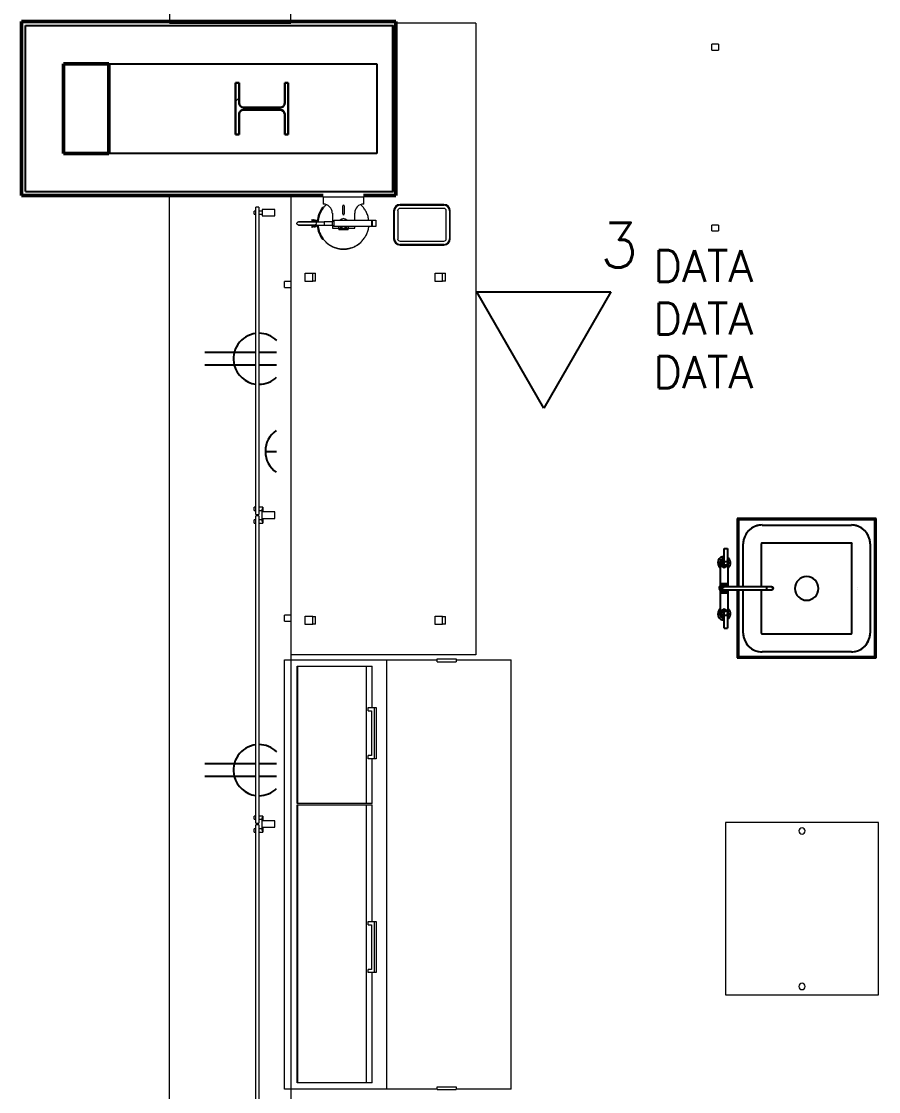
# Model space of a CAD drawing. Header units: inches. Extents: x -460 to 10305, y -938 to 5356.
# Drawn here: x 1248.6 to 1382.9, y 345.3 to 512.9 of the extents above; entities that cross this region are included whole.
import ezdxf
from ezdxf.enums import TextEntityAlignment as Align

# ---------------------------------------------------------------- set-up
doc = ezdxf.new("R2010")
doc.units = ezdxf.units.IN
doc.header["$MEASUREMENT"] = 0
doc.layers.add('01-0263-G-DWG-BFP-ARCH$0$SP-CASE', color=11, linetype='Continuous', lineweight=13)
doc.layers.add('01-0263-G-DWG-BFP-ARCH$0$SP-COLUMNS', color=40, linetype='Continuous', lineweight=13)
for name, color, linetype in [('01-0263-G-DWG-BFP-ARCH$0$SP-FIXT', 35, 'Continuous'), ('01-0263-G-DWG-BFP-ARCH$0$SP-WALL', 7, 'Continuous'), ('T-Comm-E', 1, 'Continuous')]:
    doc.layers.add(name, color=color, linetype=linetype)
doc.styles.add('3-32', font='SIMPLEX.shx', dxfattribs={"height": 9})

# ---------------------------------------------------------------- blocks, each defined once
blk = doc.blocks.new('01-0263-G-DWG-BFP-ARCH$0$W-Wide Flange-Column - W8X40-V65-GROUND FLOOR - PROPOSED')
at = {"layer": '01-0263-G-DWG-BFP-ARCH$0$SP-COLUMNS', "lineweight": 9}
h = blk.add_hatch(dxfattribs=at)
h.set_pattern_fill('FP_77', color=256, style=0, pattern_type=2)
h.set_pattern_definition([(315, (223.028, 577.4), (9.50352, 9.50352), []), (315, (237.428, 577.4), (9.50352, 9.50352), [])])
h.paths.add_polyline_path([(-4.04, 4.12), (-4.04, 3.56), (-0.87, 3.56), (-0.38, 3.36), (-0.18, 2.87), (-0.18, -2.88), (-0.38, -3.36), (-0.87, -3.57), (-4.04, -3.57), (-4.04, -4.13), (4.03, -4.13), (4.03, -3.57), (0.87, -3.57), (0.38, -3.36), (0.18, -2.88), (0.18, 2.87), (0.38, 3.36), (0.87, 3.56), (4.03, 3.56), (4.03, 4.12)], flags=0)
at = {"layer": '01-0263-G-DWG-BFP-ARCH$0$SP-COLUMNS', "lineweight": 30}
for p, q in [((4.03, 4.12), (-4.04, 4.12)), ((-4.04, 4.12), (-4.04, 3.56)), ((-4.04, 3.56), (-0.87, 3.56)), ((0.87, 3.56), (4.03, 3.56)), ((4.03, 3.56), (4.03, 4.12)), ((-0.18, 2.87), (-0.18, -2.88)), ((0.18, -2.88), (0.18, 2.87)), ((-0.87, -3.57), (-4.04, -3.57)), ((-4.04, -3.57), (-4.04, -4.13)), ((-4.04, -4.13), (4.03, -4.13)), ((4.03, -3.57), (0.87, -3.57)), ((4.03, -4.13), (4.03, -3.57))]:
    blk.add_line(p, q, dxfattribs=at)
for centre, start, end in [((-0.87, 2.87), 0, 90), ((0.87, 2.87), 90, 180), ((-0.87, -2.88), 270, 0), ((0.87, -2.88), 180, 270)]:
    blk.add_arc(centre, 0.69, start, end, dxfattribs=at)
blk = doc.blocks.new('01-0263-G-DWG-BFP-ARCH', base_point=(1295.16, 1352.86))
at = {"layer": '01-0263-G-DWG-BFP-ARCH$0$SP-CASE'}
for p, q in [((2566.7, 1995.13), (2566.7, 1862.26)), ((2585.7, 1862.26), (2585.7, 1990.32)), ((2566.7, 1862.26), (2585.7, 1862.26)), ((2614.7, 1862.26), (2602.2, 1862.26)), ((2614.7, 1862.26), (2614.7, 1763.32)), ((2652.7, 1858.95), (2651.7, 1858.95)), ((2651.7, 1858.02), (2651.7, 1858.95)), ((2651.7, 1858.02), (2652.7, 1858.02)), ((2652.7, 1858.95), (2652.7, 1858.02)), ((2566.7, 1590.26), (2566.7, 1835)), ((2585.7, 1835), (2585.7, 1590.26)), ((2597.11, 1835.01), (2590.78, 1835.01)), ((2590.78, 1835.01), (2590.78, 1833.92)), ((2597.11, 1833.92), (2597.11, 1835.01)), ((2580.2, 1832.81), (2579.95, 1832.81)), ((2579.95, 1832.31), (2579.95, 1832.81)), ((2580.2, 1832.81), (2579.95, 1832.81)), ((2579.95, 1832.31), (2579.95, 1832.81)), ((2579.95, 1832.31), (2580.2, 1832.31)), ((2579.95, 1832.31), (2580.2, 1832.31)), ((2580.2, 1785.3), (2580.2, 1833.45)), ((2580.7, 1833.45), (2580.2, 1833.45)), ((2580.7, 1833.45), (2580.7, 1785.3)), ((2581.2, 1832.81), (2580.7, 1832.81)), ((2581.2, 1832.81), (2580.7, 1832.81)), ((2580.7, 1832.31), (2581.2, 1832.31)), ((2580.7, 1832.31), (2581.2, 1832.31)), ((2583.2, 1833.06), (2581.2, 1833.06)), ((2581.2, 1833.06), (2581.2, 1832.06)), ((2583.2, 1832.06), (2583.2, 1833.06)), ((2590.77, 1833.32), (2590.68, 1833.4)), ((2592.2, 1832.51), (2592.2, 1831.17)), ((2593.82, 1832.38), (2593.82, 1833.62)), ((2594.07, 1833.62), (2594.07, 1832.38)), ((2595.7, 1831.38), (2595.7, 1832.51)), ((2601.81, 1832.85), (2601.81, 1828.48)), ((2601.94, 1828.48), (2601.94, 1832.85)), ((2602.44, 1832.85), (2602.44, 1828.48)), ((2609.69, 1833.85), (2602.81, 1833.85)), ((2602.81, 1833.73), (2609.69, 1833.73)), ((2609.69, 1833.23), (2602.81, 1833.23)), ((2610.06, 1828.48), (2610.06, 1832.85)), ((2610.56, 1832.85), (2610.56, 1828.48)), ((2610.69, 1828.48), (2610.69, 1832.85)), ((2581.2, 1832.06), (2583.2, 1832.06)), ((2589.11, 1831.4), (2589.03, 1831.5)), ((2592.2, 1831.13), (2590.95, 1831.13)), ((2590.95, 1831.13), (2590.95, 1831.13)), ((2590.95, 1830.63), (2592.2, 1830.63)), ((2592.45, 1831.21), (2592.2, 1831.21)), ((2592.2, 1830.88), (2592.2, 1831.17)), ((2592.2, 1830.59), (2592.2, 1830.88)), ((2592.2, 1830.59), (2592.2, 1830.13)), ((2592.2, 1830.55), (2592.45, 1830.55)), ((2592.45, 1831.38), (2598.37, 1831.38)), ((2592.45, 1831.38), (2592.45, 1830.38)), ((2598.37, 1831.38), (2598.42, 1831.38)), ((2598.37, 1830.38), (2598.37, 1831.38)), ((2598.42, 1831.38), (2599.03, 1831.38)), ((2598.42, 1831.38), (2598.42, 1830.38)), ((2598.43, 1830.38), (2598.43, 1831.38)), ((2599.03, 1831.38), (2599.03, 1830.38)), ((2652.7, 1830.63), (2651.7, 1830.63)), ((2651.7, 1829.71), (2651.7, 1830.63)), ((2652.7, 1830.63), (2652.7, 1829.71)), ((2589.03, 1830.27), (2589.11, 1830.36)), ((2592.2, 1830.13), (2593.2, 1830.13)), ((2598.37, 1830.38), (2592.45, 1830.38)), ((2593.2, 1830.13), (2593.2, 1830.38)), ((2593.2, 1830.13), (2593.2, 1829.88)), ((2593.22, 1830.13), (2593.2, 1830.13)), ((2593.2, 1830.13), (2594.7, 1830.13)), ((2594.7, 1829.88), (2593.2, 1829.88)), ((2593.2, 1829.88), (2593.22, 1829.88)), ((2593.26, 1829.94), (2593.26, 1829.88)), ((2593.7, 1830.38), (2593.7, 1830.13)), ((2594.2, 1830.13), (2594.2, 1830.38)), ((2594.63, 1829.88), (2594.63, 1829.94)), ((2594.7, 1830.13), (2594.67, 1830.13)), ((2594.67, 1829.88), (2594.7, 1829.88)), ((2594.7, 1830.38), (2594.7, 1830.13)), ((2594.7, 1830.13), (2595.7, 1830.13)), ((2594.7, 1829.88), (2594.7, 1830.13)), ((2595.7, 1830.13), (2595.7, 1830.38)), ((2598.42, 1830.38), (2598.37, 1830.38)), ((2599.03, 1830.38), (2598.42, 1830.38)), ((2651.7, 1829.71), (2652.7, 1829.71)), ((2590.68, 1828.36), (2590.77, 1828.45)), ((2591.2, 1827.97), (2591.18, 1827.95)), ((2596.71, 1827.95), (2596.69, 1827.97)), ((2602.81, 1828.1), (2609.69, 1828.1)), ((2609.69, 1827.6), (2602.81, 1827.6)), ((2602.81, 1827.48), (2609.69, 1827.48)), ((2587.92, 1823.11), (2589.12, 1823.11)), ((2587.92, 1821.8), (2587.92, 1823.11)), ((2589.12, 1821.8), (2589.12, 1823.11)), ((2589.12, 1823.08), (2589.54, 1823.08)), ((2589.57, 1821.83), (2589.57, 1823.08)), ((2608.3, 1823.11), (2609.49, 1823.11)), ((2608.3, 1821.8), (2608.3, 1823.11)), ((2609.49, 1821.8), (2609.49, 1823.11)), ((2609.49, 1823.08), (2609.92, 1823.08)), ((2609.94, 1821.83), (2609.94, 1823.08)), ((2585.7, 1821.77), (2584.7, 1821.77)), ((2584.7, 1820.85), (2584.7, 1821.77)), ((2584.7, 1820.85), (2585.7, 1820.85)), ((2585.7, 1821.77), (2585.7, 1820.85)), ((2589.12, 1821.8), (2587.92, 1821.8)), ((2589.54, 1821.83), (2589.12, 1821.83)), ((2609.49, 1821.8), (2608.3, 1821.8)), ((2609.92, 1821.83), (2609.49, 1821.83)), ((2580.2, 1786.44), (2579.95, 1786.44)), ((2579.95, 1785.94), (2579.95, 1786.44)), ((2579.95, 1785.94), (2580.2, 1785.94)), ((2580.2, 1785.3), (2580.7, 1785.3)), ((2581.2, 1786.44), (2580.7, 1786.44)), ((2580.7, 1785.94), (2581.2, 1785.94)), ((2581.33, 1786.44), (2581.2, 1786.44)), ((2581.33, 1786.44), (2581.2, 1786.44)), ((2581.2, 1785.69), (2581.2, 1786.19)), ((2583.2, 1785.69), (2581.2, 1785.69)), ((2581.2, 1784.69), (2581.2, 1785.69)), ((2581.33, 1786.19), (2581.33, 1786.43)), ((2581.33, 1786.43), (2581.33, 1786.19)), ((2581.33, 1786.19), (2581.33, 1786.43)), ((2581.33, 1786.43), (2581.33, 1786.19)), ((2581.33, 1786.19), (2581.33, 1785.69)), ((2583.2, 1784.69), (2583.2, 1785.69)), ((2580.2, 1784.44), (2579.95, 1784.44)), ((2579.95, 1783.94), (2579.95, 1784.44)), ((2579.95, 1783.94), (2580.2, 1783.94)), ((2580.2, 1736.92), (2580.2, 1785.07)), ((2580.7, 1785.07), (2580.2, 1785.07)), ((2580.7, 1785.07), (2580.7, 1736.92)), ((2581.2, 1784.44), (2580.7, 1784.44)), ((2580.7, 1783.94), (2581.2, 1783.94)), ((2581.2, 1784.19), (2581.2, 1784.69)), ((2581.2, 1784.69), (2583.2, 1784.69)), ((2581.2, 1783.94), (2581.33, 1783.94)), ((2581.2, 1783.94), (2581.33, 1783.94)), ((2581.33, 1784.69), (2581.33, 1784.19)), ((2581.33, 1784.19), (2581.33, 1783.94)), ((2581.33, 1783.94), (2581.33, 1784.12)), ((2581.33, 1784.12), (2581.33, 1783.94)), ((2581.33, 1783.94), (2581.33, 1784.12)), ((2585.7, 1769.52), (2584.7, 1769.52)), ((2584.7, 1768.6), (2584.7, 1769.52)), ((2584.7, 1768.6), (2585.7, 1768.6)), ((2585.7, 1769.52), (2585.7, 1768.6)), ((2587.92, 1769.37), (2589.12, 1769.37)), ((2587.92, 1768.06), (2587.92, 1769.37)), ((2589.12, 1768.06), (2589.12, 1769.37)), ((2589.12, 1769.34), (2589.54, 1769.34)), ((2589.57, 1768.09), (2589.57, 1769.34)), ((2608.3, 1769.37), (2609.49, 1769.37)), ((2608.3, 1768.06), (2608.3, 1769.37)), ((2609.49, 1768.06), (2609.49, 1769.37)), ((2609.49, 1769.34), (2609.92, 1769.34)), ((2609.94, 1768.09), (2609.94, 1769.34)), ((2589.12, 1768.06), (2587.92, 1768.06)), ((2589.54, 1768.09), (2589.12, 1768.09)), ((2609.49, 1768.06), (2608.3, 1768.06)), ((2609.92, 1768.09), (2609.49, 1768.09)), ((2584.7, 1762.54), (2600.7, 1762.54)), ((2584.7, 1695.29), (2584.7, 1762.54)), ((2614.7, 1763.32), (2585.7, 1763.32)), ((2600.7, 1762.54), (2600.7, 1695.29)), ((2600.7, 1762.54), (2608.63, 1762.54)), ((2608.63, 1762.23), (2608.63, 1762.67)), ((2608.63, 1762.67), (2611.63, 1762.67)), ((2608.63, 1762.23), (2611.63, 1762.23)), ((2611.63, 1762.67), (2611.63, 1762.23)), ((2611.63, 1762.54), (2620.2, 1762.54)), ((2620.2, 1695.29), (2620.2, 1762.54)), ((2586.7, 1761.54), (2586.77, 1761.54)), ((2586.7, 1740.04), (2586.7, 1761.54)), ((2586.77, 1761.54), (2597.49, 1761.54)), ((2586.77, 1740.04), (2586.77, 1761.54)), ((2597.49, 1761.54), (2598.45, 1761.54)), ((2597.49, 1761.54), (2597.49, 1740.04)), ((2598.45, 1755.04), (2598.45, 1761.54)), ((2597.83, 1755.04), (2598.8, 1755.04)), ((2597.83, 1754.54), (2597.83, 1755.04)), ((2597.83, 1754.54), (2598.36, 1754.54)), ((2598.36, 1754.54), (2598.36, 1747.54)), ((2598.8, 1755.04), (2599.07, 1755.04)), ((2598.8, 1747.04), (2598.8, 1755.04)), ((2599.07, 1755.04), (2599.07, 1747.04)), ((2598.36, 1747.54), (2597.83, 1747.54)), ((2597.83, 1747.04), (2597.83, 1747.54)), ((2598.8, 1747.04), (2597.83, 1747.04)), ((2598.45, 1740.04), (2598.45, 1747.04)), ((2599.07, 1747.04), (2598.8, 1747.04)), ((2586.77, 1740.04), (2586.7, 1740.04)), ((2597.49, 1740.04), (2586.77, 1740.04)), ((2598.45, 1740.04), (2597.49, 1740.04)), ((2586.7, 1739.79), (2586.77, 1739.79)), ((2586.7, 1696.29), (2586.7, 1739.79)), ((2586.77, 1739.79), (2597.49, 1739.79)), ((2586.77, 1696.29), (2586.77, 1739.79)), ((2597.49, 1739.79), (2598.45, 1739.79)), ((2597.49, 1739.79), (2597.49, 1696.29)), ((2598.45, 1721.54), (2598.45, 1739.79)), ((2580.2, 1738.06), (2579.95, 1738.06)), ((2579.95, 1737.56), (2579.95, 1738.06)), ((2579.95, 1737.56), (2580.2, 1737.56)), ((2580.2, 1736.92), (2580.7, 1736.92)), ((2580.2, 1688.55), (2580.2, 1736.7)), ((2580.7, 1736.7), (2580.2, 1736.7)), ((2581.2, 1738.06), (2580.7, 1738.06)), ((2580.7, 1737.56), (2581.2, 1737.56)), ((2580.7, 1736.7), (2580.7, 1688.55)), ((2581.33, 1738.06), (2581.2, 1738.06)), ((2581.33, 1738.06), (2581.2, 1738.06)), ((2581.2, 1737.31), (2581.2, 1737.81)), ((2583.2, 1737.31), (2581.2, 1737.31)), ((2581.2, 1736.31), (2581.2, 1737.31)), ((2581.33, 1737.81), (2581.33, 1738.06)), ((2581.33, 1738.06), (2581.33, 1737.81)), ((2581.33, 1737.81), (2581.33, 1738.06)), ((2581.33, 1738.06), (2581.33, 1737.81)), ((2581.33, 1737.81), (2581.33, 1737.31)), ((2583.2, 1736.31), (2583.2, 1737.31)), ((2653.81, 1737.04), (2653.81, 1710.04)), ((2677.81, 1737.04), (2653.81, 1737.04)), ((2677.81, 1710.04), (2677.81, 1737.04)), ((2580.2, 1736.06), (2579.95, 1736.06)), ((2579.95, 1735.56), (2579.95, 1736.06)), ((2579.95, 1735.56), (2580.2, 1735.56)), ((2581.2, 1736.06), (2580.7, 1736.06)), ((2580.7, 1735.56), (2581.2, 1735.56)), ((2581.2, 1735.81), (2581.2, 1736.31)), ((2581.2, 1736.31), (2583.2, 1736.31)), ((2581.2, 1735.56), (2581.33, 1735.56)), ((2581.2, 1735.56), (2581.33, 1735.56)), ((2581.33, 1736.31), (2581.33, 1735.81)), ((2581.33, 1735.81), (2581.33, 1735.56)), ((2581.33, 1735.56), (2581.33, 1735.75)), ((2581.33, 1735.75), (2581.33, 1735.56)), ((2581.33, 1735.56), (2581.33, 1735.75)), ((2597.83, 1721.54), (2598.8, 1721.54)), ((2597.83, 1721.04), (2597.83, 1721.54)), ((2598.8, 1721.54), (2599.07, 1721.54)), ((2598.8, 1713.54), (2598.8, 1721.54)), ((2599.07, 1721.54), (2599.07, 1713.54)), ((2597.83, 1721.04), (2598.36, 1721.04)), ((2598.36, 1721.04), (2598.36, 1714.04)), ((2598.36, 1714.04), (2597.83, 1714.04)), ((2597.83, 1713.54), (2597.83, 1714.04)), ((2598.8, 1713.54), (2597.83, 1713.54)), ((2598.45, 1696.29), (2598.45, 1713.54)), ((2599.07, 1713.54), (2598.8, 1713.54)), ((2653.81, 1710.04), (2677.81, 1710.04)), ((2600.7, 1695.29), (2584.7, 1695.29)), ((2586.77, 1696.29), (2586.7, 1696.29)), ((2597.49, 1696.29), (2586.77, 1696.29)), ((2598.45, 1696.29), (2597.49, 1696.29)), ((2608.63, 1695.29), (2600.7, 1695.29)), ((2608.63, 1695.23), (2608.63, 1695.67)), ((2608.63, 1695.67), (2611.63, 1695.67)), ((2608.63, 1695.23), (2611.63, 1695.23)), ((2611.63, 1695.67), (2611.63, 1695.23)), ((2620.2, 1695.29), (2611.63, 1695.29))]:
    blk.add_line(p, q, dxfattribs=at)
for points in [[(2591.22, 1833.81), (2591.11, 1833.7), (2591, 1833.58), (2590.89, 1833.46), (2590.79, 1833.34), (2590.69, 1833.21), (2590.6, 1833.08), (2590.52, 1832.94), (2590.44, 1832.8), (2590.36, 1832.66), (2590.3, 1832.52), (2590.23, 1832.37), (2590.18, 1832.22), (2590.13, 1832.07), (2590.08, 1831.92), (2590.04, 1831.76), (2590.01, 1831.6), (2589.99, 1831.45), (2589.97, 1831.29), (2589.95, 1831.13)], [(2597.91, 1831.38), (2597.89, 1831.52), (2597.87, 1831.68), (2597.83, 1831.83), (2597.79, 1831.99), (2597.74, 1832.14), (2597.69, 1832.29), (2597.63, 1832.44), (2597.56, 1832.59), (2597.49, 1832.73), (2597.42, 1832.87), (2597.33, 1833.01), (2597.25, 1833.14), (2597.15, 1833.27), (2597.06, 1833.4), (2596.95, 1833.52), (2596.84, 1833.64), (2596.73, 1833.75), (2596.65, 1833.83)], [(2586.65, 1830.88), (2586.65, 1830.94), (2586.68, 1831), (2586.72, 1831.05), (2586.76, 1831.09), (2586.82, 1831.12), (2586.88, 1831.13), (2586.9, 1831.13)], [(2586.9, 1830.63), (2586.85, 1830.64), (2586.79, 1830.66), (2586.73, 1830.69), (2586.7, 1830.73), (2586.67, 1830.77), (2586.65, 1830.83), (2586.65, 1830.88)], [(2588.02, 1831.13), (2588.59, 1831.13), (2589.11, 1831.13), (2589.36, 1831.13), (2589.42, 1831.13), (2589, 1831.13), (2588.22, 1831.13), (2588.2, 1831.13), (2588.17, 1831.13), (2588.15, 1831.13), (2588.13, 1831.13), (2588.11, 1831.13), (2588.08, 1831.13), (2588.06, 1831.13), (2588.04, 1831.13), (2588.02, 1831.13), (2588, 1831.13), (2587.97, 1831.13), (2587.95, 1831.13), (2587.93, 1831.13), (2587.91, 1831.13), (2587.89, 1831.13), (2587.87, 1831.13), (2587.85, 1831.13), (2587.83, 1831.13), (2587.8, 1831.13), (2587.78, 1831.13), (2587.76, 1831.13), (2587.74, 1831.13), (2587.72, 1831.13), (2587.71, 1831.13), (2587.69, 1831.13), (2587.67, 1831.13), (2587.65, 1831.13), (2587.63, 1831.13), (2587.61, 1831.13), (2587.59, 1831.13), (2587.57, 1831.13), (2587.56, 1831.13), (2587.54, 1831.13), (2587.52, 1831.13), (2587.5, 1831.13), (2587.49, 1831.13), (2587.47, 1831.13), (2587.45, 1831.13), (2587.44, 1831.13), (2587.42, 1831.13), (2587.41, 1831.13), (2587.39, 1831.13), (2587.38, 1831.13), (2587.36, 1831.13), (2587.35, 1831.13), (2587.33, 1831.13), (2587.32, 1831.13), (2587.3, 1831.13), (2587.29, 1831.13), (2587.27, 1831.13), (2587.26, 1831.13), (2587.25, 1831.13), (2587.24, 1831.13), (2587.22, 1831.13), (2587.21, 1831.13), (2587.2, 1831.13), (2587.19, 1831.13), (2587.17, 1831.13), (2587.16, 1831.13), (2587.15, 1831.13), (2587.14, 1831.13), (2587.13, 1831.13), (2587.12, 1831.13), (2587.11, 1831.13), (2587.1, 1831.13), (2587.09, 1831.13), (2587.08, 1831.13), (2587.07, 1831.13), (2587.06, 1831.13), (2587.05, 1831.13), (2587.04, 1831.13), (2587.03, 1831.13), (2587.02, 1831.13), (2587.02, 1831.13), (2587.01, 1831.13), (2587, 1831.13), (2586.99, 1831.13), (2586.99, 1831.13), (2586.98, 1831.13), (2586.97, 1831.13), (2586.97, 1831.13), (2586.96, 1831.13), (2586.96, 1831.13), (2586.95, 1831.13), (2586.94, 1831.13), (2586.94, 1831.13), (2586.93, 1831.13), (2586.93, 1831.13), (2586.93, 1831.13), (2586.92, 1831.13), (2586.92, 1831.13), (2586.91, 1831.13), (2586.91, 1831.13), (2586.91, 1831.13), (2586.91, 1831.13), (2586.9, 1831.13), (2586.9, 1831.13), (2586.9, 1831.13), (2586.9, 1831.13), (2586.9, 1831.13), (2586.9, 1831.13), (2586.9, 1831.13), (2586.9, 1831.13), (2586.9, 1831.13), (2586.9, 1831.13), (2586.9, 1831.13), (2586.9, 1831.13), (2586.9, 1831.13), (2586.9, 1831.13), (2586.9, 1831.13), (2586.91, 1831.13), (2586.91, 1831.13), (2586.91, 1831.13), (2586.92, 1831.13), (2586.92, 1831.13), (2586.92, 1831.13), (2586.93, 1831.13), (2586.93, 1831.13), (2586.94, 1831.13), (2586.94, 1831.13), (2586.95, 1831.13), (2586.96, 1831.13), (2586.96, 1831.13), (2586.97, 1831.13), (2586.98, 1831.13), (2586.99, 1831.13), (2586.99, 1831.13), (2587, 1831.13), (2587.01, 1831.13), (2587.02, 1831.13), (2587.03, 1831.13), (2587.04, 1831.13), (2587.05, 1831.13), (2587.06, 1831.13), (2587.08, 1831.13), (2587.09, 1831.13), (2587.1, 1831.13), (2587.11, 1831.13), (2587.13, 1831.13), (2587.14, 1831.13), (2587.16, 1831.13), (2587.17, 1831.13), (2587.19, 1831.13), (2587.2, 1831.13), (2587.22, 1831.13), (2587.24, 1831.13), (2587.25, 1831.13), (2587.27, 1831.13), (2587.29, 1831.13), (2587.31, 1831.13), (2587.33, 1831.13), (2587.35, 1831.13), (2587.37, 1831.13), (2587.39, 1831.13), (2587.42, 1831.13), (2587.44, 1831.13), (2587.46, 1831.13), (2587.49, 1831.13), (2587.51, 1831.13), (2587.54, 1831.13), (2587.56, 1831.13), (2587.59, 1831.13), (2587.62, 1831.13), (2587.64, 1831.13), (2587.67, 1831.13), (2587.7, 1831.13), (2587.73, 1831.13), (2587.76, 1831.13), (2587.79, 1831.13), (2587.82, 1831.13), (2587.86, 1831.13), (2587.89, 1831.13), (2587.92, 1831.13), (2587.96, 1831.13), (2587.99, 1831.13), (2588.03, 1831.13), (2588.07, 1831.13), (2588.1, 1831.13), (2588.14, 1831.13), (2588.18, 1831.13), (2588.22, 1831.13), (2588.26, 1831.13), (2588.3, 1831.13), (2588.34, 1831.13), (2588.39, 1831.13), (2588.43, 1831.13), (2588.47, 1831.13), (2588.52, 1831.13), (2588.56, 1831.13), (2588.61, 1831.13), (2589.1, 1831.13), (2589.98, 1831.13), (2590.73, 1831.13), (2590.95, 1831.13)], [(2588.02, 1830.63), (2588.59, 1830.63), (2589.11, 1830.63), (2589.36, 1830.63), (2589.42, 1830.63), (2589, 1830.63), (2588.22, 1830.63), (2588.2, 1830.63), (2588.17, 1830.63), (2588.15, 1830.63), (2588.13, 1830.63), (2588.11, 1830.63), (2588.08, 1830.63), (2588.06, 1830.63), (2588.04, 1830.63), (2588.02, 1830.63), (2588, 1830.63), (2587.97, 1830.63), (2587.95, 1830.63), (2587.93, 1830.63), (2587.91, 1830.63), (2587.89, 1830.63), (2587.87, 1830.63), (2587.85, 1830.63), (2587.83, 1830.63), (2587.8, 1830.63), (2587.78, 1830.63), (2587.76, 1830.63), (2587.74, 1830.63), (2587.72, 1830.63), (2587.71, 1830.63), (2587.69, 1830.63), (2587.67, 1830.63), (2587.65, 1830.63), (2587.63, 1830.63), (2587.61, 1830.63), (2587.59, 1830.63), (2587.57, 1830.63), (2587.56, 1830.63), (2587.54, 1830.63), (2587.52, 1830.63), (2587.5, 1830.63), (2587.49, 1830.63), (2587.47, 1830.63), (2587.45, 1830.63), (2587.44, 1830.63), (2587.42, 1830.63), (2587.41, 1830.63), (2587.39, 1830.63), (2587.38, 1830.63), (2587.36, 1830.63), (2587.35, 1830.63), (2587.33, 1830.63), (2587.32, 1830.63), (2587.3, 1830.63), (2587.29, 1830.63), (2587.27, 1830.63), (2587.26, 1830.63), (2587.25, 1830.63), (2587.24, 1830.63), (2587.22, 1830.63), (2587.21, 1830.63), (2587.2, 1830.63), (2587.19, 1830.63), (2587.17, 1830.63), (2587.16, 1830.63), (2587.15, 1830.63), (2587.14, 1830.63), (2587.13, 1830.63), (2587.12, 1830.63), (2587.11, 1830.63), (2587.1, 1830.63), (2587.09, 1830.63), (2587.08, 1830.63), (2587.07, 1830.63), (2587.06, 1830.63), (2587.05, 1830.63), (2587.04, 1830.63), (2587.03, 1830.63), (2587.02, 1830.63), (2587.02, 1830.63), (2587.01, 1830.63), (2587, 1830.63), (2586.99, 1830.63), (2586.99, 1830.63), (2586.98, 1830.63), (2586.97, 1830.63), (2586.97, 1830.63), (2586.96, 1830.63), (2586.96, 1830.63), (2586.95, 1830.63), (2586.94, 1830.63), (2586.94, 1830.63), (2586.93, 1830.63), (2586.93, 1830.63), (2586.93, 1830.63), (2586.92, 1830.63), (2586.92, 1830.63), (2586.91, 1830.63), (2586.91, 1830.63), (2586.91, 1830.63), (2586.91, 1830.63), (2586.9, 1830.63), (2586.9, 1830.63), (2586.9, 1830.63), (2586.9, 1830.63), (2586.9, 1830.63), (2586.9, 1830.63), (2586.9, 1830.63), (2586.9, 1830.63), (2586.9, 1830.63), (2586.9, 1830.63), (2586.9, 1830.63), (2586.9, 1830.63), (2586.9, 1830.63), (2586.9, 1830.63), (2586.9, 1830.63), (2586.91, 1830.63), (2586.91, 1830.63), (2586.91, 1830.63), (2586.92, 1830.63), (2586.92, 1830.63), (2586.92, 1830.63), (2586.93, 1830.63), (2586.93, 1830.63), (2586.94, 1830.63), (2586.94, 1830.63), (2586.95, 1830.63), (2586.96, 1830.63), (2586.96, 1830.63), (2586.97, 1830.63), (2586.98, 1830.63), (2586.99, 1830.63), (2586.99, 1830.63), (2587, 1830.63), (2587.01, 1830.63), (2587.02, 1830.63), (2587.03, 1830.63), (2587.04, 1830.63), (2587.05, 1830.63), (2587.06, 1830.63), (2587.08, 1830.63), (2587.09, 1830.63), (2587.1, 1830.63), (2587.11, 1830.63), (2587.13, 1830.63), (2587.14, 1830.63), (2587.16, 1830.63), (2587.17, 1830.63), (2587.19, 1830.63), (2587.2, 1830.63), (2587.22, 1830.63), (2587.24, 1830.63), (2587.25, 1830.63), (2587.27, 1830.63), (2587.29, 1830.63), (2587.31, 1830.63), (2587.33, 1830.63), (2587.35, 1830.63), (2587.37, 1830.63), (2587.39, 1830.63), (2587.42, 1830.63), (2587.44, 1830.63), (2587.46, 1830.63), (2587.49, 1830.63), (2587.51, 1830.63), (2587.54, 1830.63), (2587.56, 1830.63), (2587.59, 1830.63), (2587.62, 1830.63), (2587.64, 1830.63), (2587.67, 1830.63), (2587.7, 1830.63), (2587.73, 1830.63), (2587.76, 1830.63), (2587.79, 1830.63), (2587.82, 1830.63), (2587.86, 1830.63), (2587.89, 1830.63), (2587.92, 1830.63), (2587.96, 1830.63), (2587.99, 1830.63), (2588.03, 1830.63), (2588.07, 1830.63), (2588.1, 1830.63), (2588.14, 1830.63), (2588.18, 1830.63), (2588.22, 1830.63), (2588.26, 1830.63), (2588.3, 1830.63), (2588.34, 1830.63), (2588.39, 1830.63), (2588.43, 1830.63), (2588.47, 1830.63), (2588.52, 1830.63), (2588.56, 1830.63), (2588.61, 1830.63), (2589.1, 1830.63), (2589.98, 1830.63), (2590.73, 1830.63), (2590.95, 1830.63)], [(2589.45, 1831.13), (2589.5, 1831.13), (2589.56, 1831.11), (2589.61, 1831.07), (2589.65, 1831.03), (2589.67, 1831), (2589.69, 1830.94), (2589.7, 1830.88)], [(2589.7, 1830.88), (2589.69, 1830.82), (2589.67, 1830.76), (2589.63, 1830.71), (2589.58, 1830.67), (2589.52, 1830.64), (2589.46, 1830.63), (2589.45, 1830.63)], [(2589.95, 1830.64), (2589.96, 1830.56), (2589.97, 1830.4), (2590, 1830.24), (2590.02, 1830.09), (2590.06, 1829.93), (2590.1, 1829.78), (2590.15, 1829.62), (2590.2, 1829.47), (2590.26, 1829.32), (2590.33, 1829.18), (2590.4, 1829.03), (2590.47, 1828.89), (2590.56, 1828.76), (2590.64, 1828.62), (2590.74, 1828.49), (2590.83, 1828.37), (2590.94, 1828.24), (2591.05, 1828.13), (2591.16, 1828.01), (2591.28, 1827.9), (2591.4, 1827.8), (2591.52, 1827.7), (2591.65, 1827.6), (2591.78, 1827.52), (2591.92, 1827.43), (2592.06, 1827.35), (2592.2, 1827.28), (2592.35, 1827.21), (2592.5, 1827.15), (2592.65, 1827.1), (2592.8, 1827.05), (2592.95, 1827.01), (2593.11, 1826.97), (2593.27, 1826.94), (2593.42, 1826.92), (2593.58, 1826.9), (2593.74, 1826.89), (2593.9, 1826.88), (2594.06, 1826.88), (2594.22, 1826.89), (2594.38, 1826.91), (2594.54, 1826.93), (2594.7, 1826.95), (2594.85, 1826.99), (2595.01, 1827.03), (2595.16, 1827.07), (2595.31, 1827.12), (2595.46, 1827.18), (2595.61, 1827.24), (2595.75, 1827.31), (2595.9, 1827.39), (2596.03, 1827.47), (2596.17, 1827.56), (2596.3, 1827.65), (2596.43, 1827.74), (2596.55, 1827.85), (2596.67, 1827.95), (2596.78, 1828.06), (2596.89, 1828.18), (2597, 1828.3), (2597.1, 1828.42), (2597.2, 1828.55), (2597.29, 1828.68), (2597.37, 1828.82), (2597.45, 1828.96), (2597.53, 1829.1), (2597.59, 1829.24), (2597.66, 1829.39), (2597.71, 1829.54), (2597.76, 1829.69), (2597.81, 1829.85), (2597.85, 1830), (2597.88, 1830.16), (2597.91, 1830.32), (2597.91, 1830.38)], [(2590.95, 1831.13), (2590.94, 1831.13), (2590.94, 1831.1), (2590.93, 1831.04), (2590.93, 1830.97), (2590.93, 1830.88)], [(2590.93, 1830.88), (2590.93, 1830.8), (2590.93, 1830.72), (2590.94, 1830.66), (2590.94, 1830.64), (2590.95, 1830.63)], [(2590.95, 1830.63), (2590.95, 1830.64)]]:
    blk.add_lwpolyline(points, dxfattribs=at)
for centre, radius, start, end in [((2590.78, 1832.51), 1.41, 0, 90), ((2597.11, 1832.51), 1.41, 90, 180), ((2593.95, 1830.88), 4.13, 142.2907, 175.3801), ((2593.95, 1830.88), 4, 142.5199, 158.9786), ((2593.95, 1833.62), 0.125, 0, 180), ((2593.95, 1832.38), 0.125, 180, 360), ((2602.81, 1832.85), 1, 90, 180), ((2602.81, 1832.85), 0.875, 90, 180), ((2602.81, 1832.85), 0.375, 90, 180), ((2609.69, 1832.85), 1, 0, 90), ((2609.69, 1832.85), 0.875, 0, 90), ((2609.69, 1832.85), 0.375, 0, 90), ((2589.13, 1831.38), 0.145, 129.8318, 298.1682), ((2589.13, 1830.38), 0.145, 61.8318, 230.1682), ((2589.13, 1831.38), 0.0197, 129.8318, 298.1682), ((2589.39, 1830.88), 0.55, 37.1332, 118.1682), ((2589.39, 1830.88), 0.55, 241.8318, 322.8668), ((2589.39, 1830.88), 0.425, 35.7653, 118.1682), ((2589.39, 1830.88), 0.425, 241.8318, 324.2359), ((2593.95, 1830.88), 4.13, 184.6199, 217.7093), ((2593.95, 1830.88), 4, 163.1027, 176.5451), ((2593.95, 1830.88), 4, 183.4548, 196.8973), ((2593.95, 1830.88), 0.75, 45, 135), ((2593.95, 1830.88), 0.75, 45, 135), ((2589.13, 1830.38), 0.0197, 61.8318, 230.1682), ((2593.95, 1830.88), 4, 201.0214, 217.4801), ((2593.95, 1830.88), 0.75, 225, 251.6288), ((2593.95, 1830.88), 0.75, 288.3712, 315), ((2593.95, 1830.88), 4.03, 226.7026, 313.2974), ((2593.95, 1830.88), 4, 226.7159, 238.0736), ((2593.95, 1830.88), 4, 241.144, 258.3087), ((2593.95, 1830.88), 4, 281.6913, 298.856), ((2593.95, 1830.88), 4, 301.9264, 313.2841), ((2602.81, 1828.48), 1, 180, 270), ((2602.81, 1828.48), 0.875, 180, 270), ((2602.81, 1828.48), 0.375, 180, 270), ((2609.69, 1828.48), 0.875, 270, 0), ((2609.69, 1828.48), 1, 270, 0), ((2609.69, 1828.48), 0.375, 270, 0), ((2593.95, 1830.88), 4.03, 256.7026, 283.2974), ((2593.95, 1830.88), 4, 263.05, 276.95), ((2665.81, 1735.72), 0.5, 90, 270), ((2665.81, 1735.72), 0.5, 270, 90), ((2665.81, 1711.37), 0.5, 90, 270), ((2665.81, 1711.37), 0.5, 270, 90)]:
    blk.add_arc(centre, radius, start, end, dxfattribs=at)
at = {"layer": '01-0263-G-DWG-BFP-ARCH$0$SP-FIXT'}
for p, q in [((2580.2, 1810.68), (2572.2, 1810.68)), ((2583.45, 1810.68), (2580.7, 1810.68)), ((2580.2, 1808.68), (2572.2, 1808.68)), ((2583.45, 1808.68), (2580.7, 1808.68)), ((2581.7, 1795.18), (2583.45, 1795.18)), ((2677.41, 1784.68), (2655.66, 1784.68)), ((2655.66, 1784.68), (2655.66, 1773.97)), ((2655.72, 1773.97), (2655.72, 1784.62)), ((2677.35, 1784.62), (2655.72, 1784.62)), ((2677.2, 1784.47), (2655.87, 1784.47)), ((2655.87, 1784.47), (2655.87, 1773.97)), ((2655.87, 1784.43), (2655.87, 1773.97)), ((2677.2, 1784.43), (2655.87, 1784.43)), ((2659.54, 1783.64), (2673.54, 1783.64)), ((2677.2, 1763.04), (2677.2, 1784.47)), ((2677.2, 1763.04), (2677.2, 1784.43)), ((2677.35, 1784.62), (2677.35, 1762.89)), ((2677.41, 1762.83), (2677.41, 1784.68)), ((2656.6, 1773.97), (2656.6, 1780.71)), ((2659.43, 1780.71), (2659.43, 1773.98)), ((2659.43, 1780.71), (2659.43, 1773.98)), ((2673.54, 1780.81), (2659.54, 1780.81)), ((2673.54, 1780.81), (2659.54, 1780.81)), ((2673.64, 1766.71), (2673.64, 1780.71)), ((2673.64, 1766.71), (2673.64, 1780.71)), ((2676.47, 1780.71), (2676.47, 1766.71)), ((2653.61, 1777.94), (2653.61, 1779.98)), ((2653.61, 1779.98), (2654.11, 1779.98)), ((2654.11, 1779.98), (2654.11, 1777.94)), ((2652.98, 1777.89), (2652.98, 1774.08)), ((2653.61, 1778.41), (2652.99, 1778.05)), ((2653.61, 1778.41), (2652.99, 1778.05)), ((2652.99, 1778.05), (2652.99, 1777.34)), ((2652.99, 1778.05), (2652.99, 1777.34)), ((2652.99, 1777.34), (2653.61, 1776.99)), ((2652.99, 1777.34), (2653.61, 1776.99)), ((2653.61, 1777.38), (2653.61, 1777.94)), ((2653.61, 1777.94), (2654.11, 1777.94)), ((2653.61, 1777.32), (2653.61, 1777.38)), ((2654.11, 1777.38), (2653.61, 1777.38)), ((2653.61, 1776.99), (2654.22, 1777.37)), ((2653.61, 1776.99), (2654.22, 1777.37)), ((2653.61, 1777.32), (2654.11, 1777.32)), ((2654.22, 1778.05), (2654.11, 1778.12)), ((2654.22, 1778.05), (2654.11, 1778.12)), ((2654.11, 1777.94), (2654.11, 1777.38)), ((2654.11, 1777.38), (2654.11, 1777.32)), ((2654.22, 1777.37), (2654.22, 1778.05)), ((2654.22, 1777.37), (2654.22, 1778.05)), ((2654.24, 1774.08), (2654.24, 1777.89)), ((2653.19, 1774.45), (2652.78, 1773.73)), ((2652.78, 1773.73), (2653.19, 1773.01)), ((2654.02, 1774.45), (2653.19, 1774.45)), ((2660.41, 1773.98), (2653.61, 1773.98)), ((2654.3, 1773.97), (2654.02, 1774.45)), ((2652.98, 1773.38), (2652.98, 1769.85)), ((2653.19, 1773.01), (2654.02, 1773.01)), ((2653.61, 1773.48), (2660.41, 1773.48)), ((2654.02, 1773.01), (2654.3, 1773.49)), ((2654.24, 1769.85), (2654.24, 1773.38)), ((2655.66, 1773.49), (2655.66, 1762.83)), ((2655.72, 1762.89), (2655.72, 1773.49)), ((2655.87, 1773.49), (2655.87, 1763.04)), ((2655.87, 1773.49), (2655.87, 1763.04)), ((2656.6, 1766.71), (2656.6, 1773.49)), ((2659.43, 1773.48), (2659.43, 1766.71)), ((2659.43, 1773.48), (2659.43, 1766.71)), ((2653.61, 1770.47), (2652.99, 1770.11)), ((2653.61, 1770.47), (2652.99, 1770.11)), ((2654.22, 1770.11), (2653.61, 1770.47)), ((2654.22, 1770.11), (2653.61, 1770.47)), ((2652.99, 1770.11), (2652.99, 1769.4)), ((2652.99, 1770.11), (2652.99, 1769.4)), ((2652.99, 1769.4), (2653.61, 1769.05)), ((2652.99, 1769.4), (2653.61, 1769.05)), ((2653.61, 1770.08), (2653.61, 1770.13)), ((2653.61, 1770.13), (2654.11, 1770.13)), ((2653.61, 1769.51), (2653.61, 1770.08)), ((2654.11, 1770.08), (2653.61, 1770.08)), ((2653.61, 1767.48), (2653.61, 1769.51)), ((2653.61, 1769.51), (2654.11, 1769.51)), ((2654.11, 1770.13), (2654.11, 1770.08)), ((2654.11, 1770.08), (2654.11, 1769.51)), ((2654.11, 1769.51), (2654.11, 1767.48)), ((2654.11, 1769.36), (2654.22, 1769.43)), ((2654.11, 1769.36), (2654.22, 1769.43)), ((2654.22, 1769.43), (2654.22, 1770.11)), ((2654.22, 1769.43), (2654.22, 1770.11)), ((2653.61, 1767.48), (2654.11, 1767.48)), ((2659.54, 1766.6), (2673.54, 1766.6)), ((2659.54, 1766.6), (2673.54, 1766.6)), ((2673.54, 1763.77), (2659.54, 1763.77)), ((2655.66, 1762.83), (2677.41, 1762.83)), ((2677.35, 1762.89), (2655.72, 1762.89)), ((2655.87, 1763.04), (2677.2, 1763.04)), ((2655.87, 1763.04), (2677.2, 1763.04)), ((2580.2, 1746.25), (2572.2, 1746.25)), ((2583.45, 1746.25), (2580.7, 1746.25)), ((2580.2, 1744.25), (2572.2, 1744.25)), ((2583.45, 1744.25), (2580.7, 1744.25))]:
    blk.add_line(p, q, dxfattribs=at)
for points in [[(2661.02, 1773.98), (2661.02, 1773.98), (2661.02, 1773.98), (2661.02, 1773.98), (2661.02, 1773.98), (2661.01, 1773.98), (2661.01, 1773.98), (2661, 1773.98), (2661, 1773.98), (2660.99, 1773.98), (2660.99, 1773.98), (2660.98, 1773.98), (2660.97, 1773.98), (2660.96, 1773.98), (2660.95, 1773.98), (2660.94, 1773.98), (2660.93, 1773.98), (2660.92, 1773.98), (2660.91, 1773.98), (2660.9, 1773.98), (2660.89, 1773.98), (2660.88, 1773.98), (2660.86, 1773.98), (2660.85, 1773.98), (2660.83, 1773.98), (2660.82, 1773.98), (2660.8, 1773.98), (2660.79, 1773.98), (2660.77, 1773.98), (2660.76, 1773.98), (2660.74, 1773.98), (2660.73, 1773.98), (2660.71, 1773.98), (2660.69, 1773.98), (2660.67, 1773.98), (2660.66, 1773.98), (2660.64, 1773.98), (2660.62, 1773.98), (2660.61, 1773.98), (2660.59, 1773.98), (2660.57, 1773.98), (2660.55, 1773.98), (2660.54, 1773.98), (2660.52, 1773.98), (2660.5, 1773.98), (2660.48, 1773.98), (2660.47, 1773.98), (2660.45, 1773.98), (2660.43, 1773.98), (2660.42, 1773.98), (2660.41, 1773.98)], [(2661.02, 1773.98), (2661.03, 1773.98), (2661.04, 1773.98), (2661.05, 1773.98), (2661.06, 1773.97), (2661.07, 1773.97), (2661.08, 1773.97), (2661.09, 1773.97), (2661.1, 1773.96), (2661.11, 1773.96), (2661.12, 1773.96), (2661.13, 1773.95), (2661.14, 1773.95), (2661.14, 1773.94), (2661.15, 1773.94), (2661.16, 1773.93), (2661.17, 1773.93), (2661.18, 1773.92), (2661.19, 1773.92), (2661.19, 1773.91), (2661.2, 1773.9), (2661.21, 1773.89), (2661.21, 1773.89), (2661.22, 1773.88), (2661.23, 1773.87), (2661.23, 1773.86), (2661.24, 1773.85), (2661.24, 1773.85), (2661.25, 1773.84), (2661.25, 1773.83), (2661.25, 1773.82), (2661.26, 1773.81), (2661.26, 1773.8), (2661.26, 1773.79), (2661.27, 1773.78), (2661.27, 1773.77), (2661.27, 1773.76), (2661.27, 1773.75), (2661.27, 1773.74), (2661.27, 1773.73), (2661.27, 1773.72), (2661.27, 1773.71), (2661.27, 1773.7), (2661.27, 1773.69), (2661.27, 1773.68), (2661.26, 1773.67), (2661.26, 1773.66), (2661.26, 1773.65), (2661.26, 1773.64), (2661.25, 1773.63), (2661.25, 1773.62), (2661.24, 1773.61), (2661.24, 1773.61), (2661.23, 1773.6), (2661.23, 1773.59), (2661.22, 1773.58), (2661.22, 1773.57), (2661.21, 1773.56), (2661.2, 1773.56), (2661.2, 1773.55), (2661.19, 1773.54), (2661.18, 1773.54), (2661.17, 1773.53), (2661.17, 1773.52), (2661.16, 1773.52), (2661.15, 1773.51), (2661.14, 1773.51), (2661.13, 1773.5), (2661.12, 1773.5), (2661.11, 1773.5), (2661.1, 1773.49), (2661.09, 1773.49), (2661.09, 1773.49), (2661.08, 1773.48), (2661.07, 1773.48), (2661.06, 1773.48), (2661.05, 1773.48), (2661.04, 1773.48), (2661.03, 1773.48), (2661.02, 1773.48)], [(2661.02, 1773.98), (2661.02, 1773.98), (2661.02, 1773.98)], [(2674.56, 1773.83), (2674.56, 1773.83), (2674.56, 1773.83), (2674.56, 1773.83)], [(2674.56, 1773.58), (2674.56, 1773.58), (2674.56, 1773.58), (2674.56, 1773.58)], [(2660.41, 1773.48), (2660.42, 1773.48), (2660.44, 1773.48), (2660.45, 1773.48), (2660.47, 1773.48), (2660.49, 1773.48), (2660.51, 1773.48), (2660.52, 1773.48), (2660.54, 1773.48), (2660.56, 1773.48), (2660.57, 1773.48), (2660.59, 1773.48), (2660.61, 1773.48), (2660.63, 1773.48), (2660.64, 1773.48), (2660.66, 1773.48), (2660.68, 1773.48), (2660.7, 1773.48), (2660.71, 1773.48), (2660.73, 1773.48), (2660.75, 1773.48), (2660.76, 1773.48), (2660.78, 1773.48), (2660.79, 1773.48), (2660.81, 1773.48), (2660.82, 1773.48), (2660.84, 1773.48), (2660.85, 1773.48), (2660.87, 1773.48), (2660.88, 1773.48), (2660.89, 1773.48), (2660.9, 1773.48), (2660.92, 1773.48), (2660.93, 1773.48), (2660.94, 1773.48), (2660.95, 1773.48), (2660.96, 1773.48), (2660.97, 1773.48), (2660.97, 1773.48), (2660.98, 1773.48), (2660.99, 1773.48), (2660.99, 1773.48), (2661, 1773.48), (2661, 1773.48), (2661.01, 1773.48), (2661.01, 1773.48), (2661.02, 1773.48), (2661.02, 1773.48), (2661.02, 1773.48), (2661.02, 1773.48), (2661.02, 1773.48)], [(2661.02, 1773.48), (2661.02, 1773.48), (2661.02, 1773.48)]]:
    blk.add_lwpolyline(points, dxfattribs=at)
for centre, radius, start, end in [((2580.7, 1809.68), 4, 97.2012, 194.4775), ((2580.7, 1809.68), 4, 46.0133, 89.9388), ((2580.7, 1809.68), 4, 194.4775, 262.8171), ((2580.7, 1809.68), 4, 270.1739, 313.8261), ((2585.7, 1795.18), 4, 124.8319, 180), ((2585.7, 1795.18), 4, 180, 235.1681), ((2659.54, 1780.71), 2.94, 90, 180), ((2659.54, 1780.71), 2.94, 90, 109.9712), ((2673.54, 1780.71), 2.94, 0, 90), ((2673.54, 1780.71), 2.94, 70.0288, 90), ((2659.54, 1780.71), 2.94, 115.0288, 154.9712), ((2673.54, 1780.71), 2.94, 25.0288, 64.9712), ((2659.54, 1780.71), 2.94, 160.0288, 180), ((2659.54, 1780.71), 0.107, 90, 180), ((2659.54, 1780.71), 0.107, 90, 180), ((2673.54, 1780.71), 0.107, 0, 90), ((2673.54, 1780.71), 0.107, 0, 90), ((2673.54, 1780.71), 2.94, 0, 19.9712), ((2653.61, 1777.73), 1, 90, 230.7871), ((2653.61, 1777.73), 1, 309.7359, 59.4174), ((2653.61, 1777.73), 0.682, 167.4817, 192.8678), ((2653.61, 1777.73), 0.682, 90, 144.6486), ((2653.61, 1777.73), 0.555, 90, 270), ((2653.61, 1777.73), 0.406, 90, 270), ((2653.61, 1777.73), 0.268, 90, 270), ((2653.61, 1777.73), 0.555, 270, 311.6241), ((2653.61, 1777.73), 0.682, 35.3514, 40.9524), ((2653.61, 1777.73), 0.555, 344.7745, 15.2255), ((2653.61, 1777.73), 0.682, 347.5167, 12.4833), ((2666.54, 1773.71), 1.85, 90, 270), ((2666.54, 1773.71), 1.85, 90, 270), ((2666.54, 1773.71), 1.85, 270, 90), ((2666.54, 1773.71), 1.85, 270, 90), ((2653.61, 1773.73), 0.542, 90, 270), ((2653.61, 1773.73), 0.417, 90, 270), ((2653.61, 1773.73), 0.542, 28.278, 90), ((2653.61, 1773.73), 0.417, 41.6934, 90), ((2653.61, 1773.73), 0.542, 270, 331.722), ((2653.61, 1773.73), 0.417, 270, 318.3066), ((2653.61, 1769.73), 1, 129.7359, 270), ((2653.61, 1769.73), 0.555, 90, 270), ((2653.61, 1769.73), 0.555, 48.3759, 90), ((2653.61, 1769.73), 1, 300.5826, 50.6279), ((2653.61, 1769.73), 0.682, 167.5167, 194.792), ((2653.61, 1769.73), 0.682, 215.3514, 270), ((2653.61, 1769.73), 0.406, 90, 270), ((2653.61, 1769.73), 0.268, 90, 270), ((2653.61, 1769.73), 0.682, 319.0476, 328.1141), ((2653.61, 1769.73), 0.555, 344.7745, 15.2255), ((2653.61, 1769.73), 0.682, 345.208, 12.5031), ((2659.54, 1766.71), 2.94, 180, 270), ((2659.54, 1766.71), 2.94, 180, 199.9712), ((2659.54, 1766.71), 2.94, 205.0288, 244.9712), ((2659.54, 1766.71), 0.107, 180, 270), ((2659.54, 1766.71), 0.107, 180, 270), ((2673.54, 1766.71), 2.94, 270, 0), ((2673.54, 1766.71), 0.107, 270, 0), ((2673.54, 1766.71), 0.107, 270, 0), ((2673.54, 1766.71), 2.94, 295.0288, 334.9712), ((2673.54, 1766.71), 2.94, 340.0288, 0), ((2659.54, 1766.71), 2.94, 250.0288, 270), ((2673.54, 1766.71), 2.94, 270, 289.9712), ((2580.7, 1745.25), 4, 97.2012, 194.4775), ((2580.7, 1745.25), 4, 46.0133, 89.9388), ((2580.7, 1745.25), 4, 194.4775, 262.8171), ((2580.7, 1745.25), 4, 270.1739, 313.8261)]:
    blk.add_arc(centre, radius, start, end, dxfattribs=at)
blk.add_ellipse((2661.02, 1773.73), major_axis=(0, 0.25), ratio=0.997564, start_param=3.141593, end_param=6.283185, dxfattribs=at)
for points, knots in [([(2655.72, 1784.62), (2655.72, 1784.62), (2655.73, 1784.62), (2655.74, 1784.6), (2655.75, 1784.59), (2655.77, 1784.58), (2655.78, 1784.56), (2655.8, 1784.54), (2655.83, 1784.51), (2655.86, 1784.48), (2655.87, 1784.47)], [-1, -1, -1, -1, -0.833333, -0.666667, -0.583333, -0.5, -0.416667, -0.333333, -0.166667, 0, 0, 0, 0]), ([(2677.2, 1784.47), (2677.21, 1784.48), (2677.24, 1784.51), (2677.27, 1784.54), (2677.29, 1784.56), (2677.31, 1784.58), (2677.32, 1784.59), (2677.33, 1784.6), (2677.35, 1784.62), (2677.35, 1784.62), (2677.35, 1784.62)], [0, 0, 0, 0, 0.166667, 0.333333, 0.416667, 0.5, 0.583333, 0.666667, 0.833333, 1, 1, 1, 1]), ([(2653.61, 1773.48), (2653.59, 1773.48), (2653.55, 1773.48), (2653.51, 1773.5), (2653.48, 1773.51), (2653.46, 1773.53), (2653.43, 1773.55), (2653.41, 1773.57), (2653.39, 1773.61), (2653.36, 1773.66), (2653.36, 1773.73), (2653.36, 1773.79), (2653.39, 1773.84), (2653.41, 1773.88), (2653.43, 1773.9), (2653.46, 1773.93), (2653.48, 1773.94), (2653.51, 1773.96), (2653.55, 1773.97), (2653.59, 1773.98), (2653.61, 1773.98)], [0, 0, 0, 0, 0.083333, 0.125, 0.166667, 0.208333, 0.25, 0.291667, 0.333333, 0.416667, 0.5, 0.583333, 0.666667, 0.708333, 0.75, 0.791667, 0.833333, 0.875, 0.916667, 1, 1, 1, 1]), ([(2660.41, 1773.48), (2660.39, 1773.48), (2660.37, 1773.49), (2660.34, 1773.53), (2660.32, 1773.6), (2660.31, 1773.68), (2660.31, 1773.77), (2660.32, 1773.87), (2660.36, 1773.95), (2660.39, 1773.98), (2660.41, 1773.98)], [0, 0, 0, 0, 0.111111, 0.222222, 0.333333, 0.444444, 0.555556, 0.666667, 0.833333, 1, 1, 1, 1]), ([(2655.87, 1763.04), (2655.86, 1763.03), (2655.83, 1763), (2655.8, 1762.97), (2655.78, 1762.95), (2655.77, 1762.94), (2655.75, 1762.92), (2655.74, 1762.91), (2655.73, 1762.9), (2655.72, 1762.89), (2655.72, 1762.89)], [0, 0, 0, 0, 0.166667, 0.333333, 0.416667, 0.5, 0.583333, 0.666667, 0.833333, 1, 1, 1, 1]), ([(2677.2, 1763.04), (2677.21, 1763.03), (2677.24, 1763), (2677.27, 1762.97), (2677.29, 1762.95), (2677.31, 1762.94), (2677.32, 1762.92), (2677.33, 1762.91), (2677.35, 1762.9), (2677.35, 1762.89), (2677.35, 1762.89)], [0, 0, 0, 0, 0.166667, 0.333333, 0.416667, 0.5, 0.583333, 0.666667, 0.833333, 1, 1, 1, 1])]:
    blk.add_open_spline(points, degree=3, knots=knots, dxfattribs=at)
at = {"layer": '01-0263-G-DWG-BFP-ARCH$0$SP-WALL', "lineweight": 50}
for p, q in [((2602.16, 1862.49), (2543.46, 1862.49)), ((2543.46, 1862.49), (2543.46, 1835.24)), ((2602.16, 1835.24), (2602.16, 1862.49)), ((2550.09, 1855.86), (2557.16, 1855.86)), ((2550.09, 1841.86), (2550.09, 1855.86)), ((2557.16, 1855.86), (2557.16, 1841.86)), ((2557.16, 1841.86), (2550.09, 1841.86)), ((2543.46, 1835.24), (2590.75, 1835.24)), ((2597.07, 1835.24), (2602.16, 1835.24))]:
    blk.add_line(p, q, dxfattribs=at)
at = {"layer": '01-0263-G-DWG-BFP-ARCH$0$SP-WALL'}
for p, q in [((2544.09, 1861.86), (2601.78, 1861.86)), ((2544.09, 1835.86), (2544.09, 1861.86)), ((2601.66, 1835.86), (2601.66, 1861.86)), ((2601.78, 1835.86), (2601.78, 1861.86)), ((2557.16, 1855.86), (2599.16, 1855.86)), ((2599.16, 1855.86), (2599.16, 1841.86)), ((2599.16, 1841.86), (2557.16, 1841.86)), ((2544.09, 1835.86), (2601.78, 1835.86))]:
    blk.add_line(p, q, dxfattribs=at)
at = {"layer": '01-0263-G-DWG-BFP-ARCH$0$SP-COLUMNS', "rotation": 89.99999999999984}
blk.add_blockref('01-0263-G-DWG-BFP-ARCH$0$W-Wide Flange-Column - W8X40-V65-GROUND FLOOR - PROPOSED', (2581.16, 1848.86), dxfattribs=at)
blk = doc.blocks.new('DATA(3)')
for p, q in [((0, 0), (-10.5, 18.19)), ((-10.5, 18.19), (10.5, 18.19)), ((10.5, 18.19), (0, 0))]:
    blk.add_line(p, q)
at = {"insert": (8.78, 29.02), "char_height": 7, "width": 11.7808, "attachment_point": 1, "style": '3-32'}
blk.add_mtext('3', dxfattribs=at)
at = {"style": '3-32', "flags": 1}
for tag, p in [('RM_NUMBER', (79, 125.99)), ('UTP_CATEGORY', (79, 112.62)), ('QUANTITY_UTP', (79, 99.49)), ('WIRELESS_OUTLET_LOCATION', (79, 86.47)), ('TELECOMM_ROOM', (79, 72.62)), ('QTY_COAX', (78.12, 46.49)), ('POS_4', (181.94, 12.24)), ('POS_5', (181.94, 4.12)), ('POS_6', (181.94, -4.38))]:
    blk.add_attdef(tag, p, '', height=5, dxfattribs=at)
at = {"flags": 1}
blk.add_attdef('WO_NUMBER', text='', height=5, dxfattribs=at).set_placement((80.4, 32.5), align=Align.BOTTOM_LEFT)
at = {"style": '3-32'}
for tag, p in [('POS_1', (17.14, 19.74)), ('POS_2', (17.14, 11.49)), ('POS_3', (17.14, 3.12))]:
    blk.add_attdef(tag, p, '', height=5, dxfattribs=at)

msp = doc.modelspace()

# ---------------------------------------------------------------- block references
msp.add_blockref('01-0263-G-DWG-BFP-ARCH', (0.26, 3.26))

# ---------------------------------------------------------------- next in the draw order: block references
at = {"layer": 'T-Comm-E'}
msp.add_blockref('DATA(3)', (1330.47, 452.37), dxfattribs=at).add_auto_attribs({'POS_1': 'DATA', 'POS_2': 'DATA', 'POS_3': 'DATA'})

doc.saveas('drawing.dxf')
